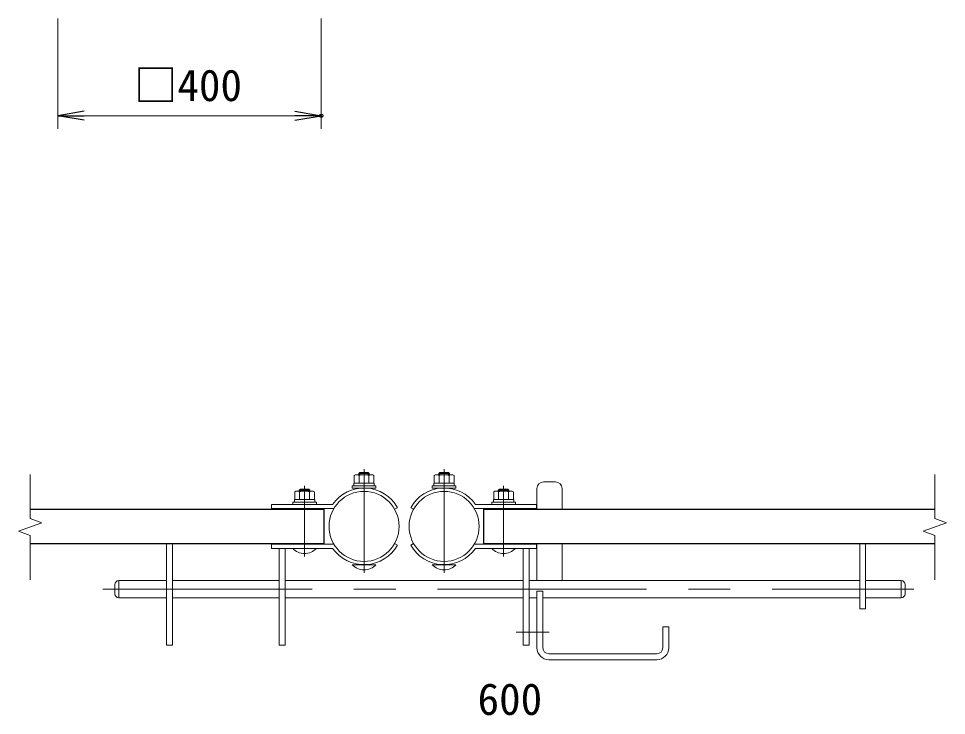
# Model space of a CAD drawing. Units: millimetres, scale not verified. Extents: x -4199 to 4201, y -2969 to 2971.
# Drawn here: x -2127 to -718, y -1859 to -801 of the extents above; entities that cross this region are included whole.
import ezdxf
from ezdxf.enums import TextEntityAlignment as Align

# ---------------------------------------------------------------- set-up
doc = ezdxf.new("R2010")
doc.units = ezdxf.units.MM
doc.header["$LTSCALE"] = 10
doc.header["$PDMODE"] = 32
doc.header["$PDSIZE"] = 5
doc.linetypes.add('USER1', pattern=[50.8, 31.75, -6.35, 6.35, -6.35])
for name, color, linetype, lineweight in [('0-0_D-STR1', 1, 'Continuous', 25), ('0-1_D-STR3', 3, 'Continuous', 13), ('0-2_D-BMK', 2, 'USER1', 13), ('0-3_D-STR-DIM', 7, 'Continuous', 13)]:
    doc.layers.add(name, color=color, linetype=linetype, lineweight=lineweight)
doc.layers.add('0-4_0', color=7, linetype='Continuous')
doc.layers.add('0-5_Defpoints', color=8, linetype='Continuous')
doc.styles.add('ＭＳ ゴシック', font='')
doc.styles.get('ＭＳ ゴシック').set_extended_font_data('MS Gothic')

# ---------------------------------------------------------------- blocks, each defined once
blk = doc.blocks.new('_Open')
at = {"layer": '0-4_0'}
blk.add_line((-10, 1.667), (0, 0), dxfattribs=at)
blk.add_lwpolyline([(-10, -1.667), (0, 0), (-10, 0)], dxfattribs=at)

msp = doc.modelspace()

# ---------------------------------------------------------------- linework, layer by layer
at = {"layer": '0-0_D-STR1'}
for p, q in [((-2109.57, -1545.79), (-1663.37, -1545.79)), ((-1663.37, -1597.79), (-1663.37, -1545.79)), ((-1420.67, -1597.79), (-1420.67, -1545.79)), ((-1420.67, -1545.79), (-735.85, -1545.79)), ((-2109.57, -1597.79), (-1663.37, -1597.79)), ((-1420.67, -1597.79), (-735.85, -1597.79))]:
    msp.add_line(p, q, dxfattribs=at)
at = {"layer": '0-1_D-STR3'}
for p, q in [((-1591.01, -1493.39), (-1614.11, -1493.39)), ((-1610.57, -1493.39), (-1610.57, -1491.59)), ((-1596.17, -1489.99), (-1608.97, -1489.99)), ((-1608.97, -1493.39), (-1608.97, -1489.99)), ((-1596.17, -1493.39), (-1596.17, -1489.99)), ((-1594.57, -1491.59), (-1596.17, -1489.99)), ((-1594.57, -1493.39), (-1594.57, -1491.59)), ((-1492.53, -1493.39), (-1469.44, -1493.39)), ((-1488.97, -1491.59), (-1487.37, -1489.99)), ((-1488.97, -1493.39), (-1488.97, -1491.59)), ((-1487.37, -1489.99), (-1474.57, -1489.99)), ((-1487.37, -1493.39), (-1487.37, -1489.99)), ((-1474.57, -1493.39), (-1474.57, -1489.99)), ((-1472.97, -1493.39), (-1472.97, -1491.59)), ((-1617.97, -1506.39), (-1587.17, -1506.39)), ((-1617.97, -1510.39), (-1617.97, -1506.39)), ((-1617.57, -1506.39), (-1617.57, -1494.79)), ((-1587.57, -1506.39), (-1617.57, -1506.39)), ((-1610.07, -1506.39), (-1610.07, -1494.79)), ((-1595.07, -1506.39), (-1595.07, -1494.79)), ((-1587.57, -1506.39), (-1587.57, -1494.79)), ((-1587.17, -1510.39), (-1587.17, -1506.39)), ((-1465.57, -1506.39), (-1496.37, -1506.39)), ((-1496.37, -1510.39), (-1496.37, -1506.39)), ((-1495.97, -1506.39), (-1495.97, -1494.79)), ((-1495.97, -1506.39), (-1465.97, -1506.39)), ((-1488.47, -1506.39), (-1488.47, -1494.79)), ((-1473.47, -1506.39), (-1473.47, -1494.79)), ((-1465.97, -1506.39), (-1465.97, -1494.79)), ((-1465.57, -1510.39), (-1465.57, -1506.39)), ((-1329.97, -1504.19), (-1311.97, -1504.19)), ((-1707.87, -1531.19), (-1707.87, -1519.59)), ((-1681.31, -1518.19), (-1704.41, -1518.19)), ((-1700.87, -1518.19), (-1700.87, -1516.79)), ((-1700.37, -1531.19), (-1700.37, -1519.59)), ((-1686.47, -1515.19), (-1699.27, -1515.19)), ((-1699.27, -1518.19), (-1699.27, -1515.19)), ((-1686.47, -1518.19), (-1686.47, -1515.19)), ((-1684.87, -1516.79), (-1686.47, -1515.19)), ((-1685.37, -1531.19), (-1685.37, -1519.59)), ((-1684.87, -1518.19), (-1684.87, -1516.79)), ((-1677.87, -1531.19), (-1677.87, -1519.59)), ((-1617.97, -1510.39), (-1587.17, -1510.39)), ((-1465.57, -1510.39), (-1496.37, -1510.39)), ((-1405.67, -1531.19), (-1405.67, -1519.59)), ((-1402.23, -1518.19), (-1379.14, -1518.19)), ((-1398.67, -1516.79), (-1397.07, -1515.19)), ((-1398.67, -1518.19), (-1398.67, -1516.79)), ((-1398.17, -1531.19), (-1398.17, -1519.59)), ((-1397.07, -1515.19), (-1384.27, -1515.19)), ((-1397.07, -1518.19), (-1397.07, -1515.19)), ((-1384.27, -1518.19), (-1384.27, -1515.19)), ((-1383.17, -1531.19), (-1383.17, -1519.59)), ((-1382.67, -1518.19), (-1382.67, -1516.79)), ((-1375.67, -1531.19), (-1375.67, -1519.59)), ((-1339.97, -1514.19), (-1339.97, -1545.79)), ((-1301.97, -1514.19), (-1301.97, -1545.79)), ((-1708.27, -1531.19), (-1677.47, -1531.19)), ((-1708.27, -1535.19), (-1708.27, -1531.19)), ((-1708.27, -1535.19), (-1677.47, -1535.19)), ((-1677.87, -1531.19), (-1707.87, -1531.19)), ((-1677.47, -1535.19), (-1677.47, -1531.19)), ((-1375.27, -1531.19), (-1406.07, -1531.19)), ((-1406.07, -1535.19), (-1406.07, -1531.19)), ((-1375.27, -1535.19), (-1406.07, -1535.19)), ((-1405.67, -1531.19), (-1375.67, -1531.19)), ((-1375.27, -1535.19), (-1375.27, -1531.19)), ((-1742.87, -1538.39), (-1742.87, -1544.79)), ((-1650.23, -1538.39), (-1742.87, -1538.39)), ((-1648.41, -1544.79), (-1742.87, -1544.79)), ((-1551.77, -1543.39), (-1556.13, -1545.83)), ((-1531.77, -1543.39), (-1527.41, -1545.83)), ((-1435.13, -1544.79), (-1340.67, -1544.79)), ((-1433.31, -1538.39), (-1340.67, -1538.39)), ((-1340.67, -1538.39), (-1340.67, -1544.79)), ((-1893.57, -1597.79), (-1893.57, -1752.19)), ((-1742.87, -1605.19), (-1742.87, -1598.79)), ((-1648.41, -1598.79), (-1742.87, -1598.79)), ((-1650.23, -1605.19), (-1742.87, -1605.19)), ((-1731.57, -1605.19), (-1731.57, -1752.19)), ((-1674.87, -1605.19), (-1710.87, -1605.19)), ((-1704.17, -1598.39), (-1703.13, -1597.79)), ((-1704.17, -1598.79), (-1704.17, -1598.39)), ((-1681.57, -1598.39), (-1682.61, -1597.79)), ((-1681.57, -1598.79), (-1681.57, -1598.39)), ((-1551.77, -1600.19), (-1556.13, -1597.75)), ((-1531.77, -1600.19), (-1527.41, -1597.75)), ((-1435.13, -1598.79), (-1340.67, -1598.79)), ((-1433.31, -1605.19), (-1340.67, -1605.19)), ((-1408.67, -1605.19), (-1372.67, -1605.19)), ((-1401.97, -1598.39), (-1400.93, -1597.79)), ((-1401.97, -1598.79), (-1401.97, -1598.39)), ((-1379.37, -1598.39), (-1380.41, -1597.79)), ((-1379.37, -1598.79), (-1379.37, -1598.39)), ((-1360.97, -1597.79), (-1360.97, -1598.79)), ((-1351.97, -1597.79), (-1351.97, -1598.79)), ((-1351.97, -1605.19), (-1351.97, -1752.19)), ((-1340.67, -1605.19), (-1340.67, -1598.79)), ((-1339.97, -1597.79), (-1339.97, -1654.19)), ((-1301.97, -1597.79), (-1301.97, -1654.19)), ((-849.97, -1597.79), (-849.97, -1697.19)), ((-840.97, -1597.79), (-840.97, -1697.19)), ((-1584.57, -1629.99), (-1620.57, -1629.99)), ((-1613.87, -1629.99), (-1613.87, -1628.88)), ((-1591.27, -1629.99), (-1591.27, -1628.88)), ((-1498.97, -1629.99), (-1462.97, -1629.99)), ((-1492.27, -1629.99), (-1492.27, -1628.88)), ((-1469.67, -1629.99), (-1469.67, -1628.88)), ((-1980.97, -1660.19), (-1980.97, -1674.19)), ((-1974.97, -1654.19), (-1902.57, -1654.19)), ((-1974.97, -1654.19), (-1974.97, -1680.19)), ((-1893.57, -1654.19), (-1731.57, -1654.19)), ((-1722.57, -1654.19), (-1360.97, -1654.19)), ((-1351.97, -1654.19), (-849.97, -1654.19)), ((-840.97, -1654.19), (-786.97, -1654.19)), ((-786.97, -1654.19), (-786.97, -1680.19)), ((-780.97, -1660.19), (-780.97, -1674.19)), ((-1339.97, -1670.19), (-1339.97, -1756.19)), ((-1339.97, -1670.19), (-1330.97, -1670.19)), ((-1330.97, -1670.19), (-1330.97, -1756.19)), ((-1974.97, -1680.19), (-1902.57, -1680.19)), ((-1893.57, -1680.19), (-1731.57, -1680.19)), ((-1722.57, -1680.19), (-1360.97, -1680.19)), ((-1351.97, -1680.19), (-1339.97, -1680.19)), ((-1330.97, -1680.19), (-849.97, -1680.19)), ((-840.97, -1680.19), (-786.97, -1680.19)), ((-849.97, -1697.19), (-840.97, -1697.19)), ((-1148.97, -1724.19), (-1148.97, -1756.19)), ((-1148.97, -1724.19), (-1139.97, -1724.19)), ((-1139.97, -1724.19), (-1139.97, -1756.19)), ((-1321.97, -1765.19), (-1157.97, -1765.19)), ((-1321.97, -1774.19), (-1157.97, -1774.19))]:
    msp.add_line(p, q, dxfattribs=at)
for points in [[(-1594.57, -1491.59), (-1610.57, -1491.59), (-1608.97, -1489.99)], [(-1488.97, -1491.59), (-1472.97, -1491.59), (-1474.57, -1489.99)], [(-1684.87, -1516.79), (-1700.87, -1516.79), (-1699.27, -1515.19)], [(-1398.67, -1516.79), (-1382.67, -1516.79), (-1384.27, -1515.19)], [(-1902.57, -1597.79), (-1902.57, -1752.19), (-1893.57, -1752.19)], [(-1722.57, -1605.19), (-1722.57, -1752.19), (-1731.57, -1752.19)], [(-1360.97, -1605.19), (-1360.97, -1752.19), (-1351.97, -1752.19)]]:
    msp.add_lwpolyline(points, dxfattribs=at)
for points in [[(-1584.57, -1510.39), (-1584.57, -1513.59), (-1620.57, -1513.59), (-1620.57, -1510.39)], [(-1498.97, -1510.39), (-1498.97, -1513.59), (-1462.97, -1513.59), (-1462.97, -1510.39)], [(-1674.87, -1535.19), (-1674.87, -1538.39), (-1710.87, -1538.39), (-1710.87, -1535.19)], [(-1408.67, -1535.19), (-1408.67, -1538.39), (-1372.67, -1538.39), (-1372.67, -1535.19)]]:
    msp.add_lwpolyline(points, close=True, dxfattribs=at)
for centre in [(-1602.57, -1571.79), (-1480.97, -1571.79)]:
    msp.add_circle(centre, 53.2, dxfattribs=at)
for centre, radius, start, end in [((-1613.82, -1499.08), 5.7, 48.86505, 131.13495), ((-1602.57, -1514.18), 20.79, 68.85295, 111.14705), ((-1591.32, -1499.08), 5.7, 48.83491, 131.16509), ((-1492.22, -1499.08), 5.7, 48.83491, 131.16509), ((-1480.97, -1514.18), 20.79, 68.85295, 111.14705), ((-1469.72, -1499.08), 5.7, 48.86505, 131.13495), ((-1329.97, -1514.19), 10, 90, 180), ((-1311.97, -1514.19), 10, 0, 90), ((-1704.12, -1523.88), 5.7, 48.86505, 131.13495), ((-1692.87, -1538.98), 20.79, 68.85295, 111.14705), ((-1681.62, -1523.88), 5.7, 48.83491, 131.16509), ((-1602.57, -1571.79), 58.2, 29.2082, 144.97854), ((-1480.97, -1571.79), 58.2, 35.02146, 150.7918), ((-1401.92, -1523.88), 5.7, 48.83491, 131.16509), ((-1390.67, -1538.98), 20.79, 68.85295, 111.14705), ((-1379.42, -1523.88), 5.7, 48.86505, 131.13495), ((-1692.87, -1588.94), 24.25, 222.07502, 317.92498), ((-1698.52, -1611.19), 13.99, 106.71589, 113.81332), ((-1698.52, -1611.19), 13.99, 66.18668, 73.28411), ((-1687.22, -1611.09), 13.9, 106.90112, 113.9872), ((-1687.22, -1611.09), 13.9, 66.0128, 73.09888), ((-1602.57, -1571.79), 58.2, 215.02146, 330.7918), ((-1480.97, -1571.79), 58.2, 209.2082, 324.97854), ((-1390.67, -1588.94), 24.25, 222.07502, 317.92498), ((-1396.32, -1611.09), 13.9, 106.90112, 113.9872), ((-1396.32, -1611.09), 13.9, 66.0128, 73.09888), ((-1385.02, -1611.19), 13.99, 106.71589, 113.81332), ((-1385.02, -1611.19), 13.99, 66.18668, 73.28411), ((-1602.57, -1613.74), 24.25, 222.07502, 317.92498), ((-1480.97, -1613.74), 24.25, 222.07502, 317.92498), ((-1974.97, -1660.19), 6, 90, 180), ((-786.97, -1660.19), 6, 0, 90), ((-1974.97, -1674.19), 6, 180, 270), ((-786.97, -1674.19), 6, 270, 0), ((-1321.97, -1756.19), 18, 180, 270), ((-1321.97, -1756.19), 9, 180, 270), ((-1157.97, -1756.19), 9, 270, 0), ((-1157.97, -1756.19), 18, 270, 0)]:
    msp.add_arc(centre, radius, start, end, dxfattribs=at)
at = {"layer": '0-2_D-BMK'}
for p, q in [((-1602.57, -1642.32), (-1602.57, -1484.96)), ((-1480.97, -1642.32), (-1480.97, -1484.96)), ((-1692.87, -1617.52), (-1692.87, -1510.16)), ((-1390.67, -1617.52), (-1390.67, -1510.16)), ((-1999.03, -1667.19), (-767.88, -1667.19)), ((-1371.83, -1732.19), (-1321.54, -1732.19))]:
    msp.add_line(p, q, dxfattribs=at)
at = {"layer": '0-3_D-STR-DIM'}
for p, q in [((-2067.49, -800.76), (-2067.49, -968.26)), ((-1667.49, -800.76), (-1667.49, -968.26)), ((-2027.49, -948.26), (-1707.49, -948.26)), ((-2109.57, -1559.96), (-2109.57, -1492.79)), ((-735.85, -1559.96), (-735.85, -1492.79)), ((-2091.95, -1566.37), (-2109.57, -1559.96)), ((-718.23, -1566.37), (-735.85, -1559.96)), ((-2127.18, -1579.2), (-2091.95, -1566.37)), ((-753.47, -1579.2), (-718.23, -1566.37)), ((-2109.57, -1585.61), (-2127.18, -1579.2)), ((-2109.57, -1652.79), (-2109.57, -1585.61)), ((-735.85, -1585.61), (-753.47, -1579.2)), ((-735.85, -1652.79), (-735.85, -1585.61))]:
    msp.add_line(p, q, dxfattribs=at)
at = {"layer": '0-5_Defpoints'}
msp.add_point((-1667.49, -948.26), dxfattribs=at)

# ---------------------------------------------------------------- block references
at = {"layer": '0-3_D-STR-DIM', "xscale": 4, "yscale": 4, "rotation": 180}
msp.add_blockref('_Open', (-2067.49, -948.26), dxfattribs=at)
at = {"layer": '0-3_D-STR-DIM', "xscale": 4, "yscale": 4}
msp.add_blockref('_Open', (-1667.49, -948.26), dxfattribs=at)

# ---------------------------------------------------------------- texts
at = {"layer": '0-3_D-STR-DIM', "style": 'ＭＳ ゴシック'}
for s, p in [('□400', (-1951.64, -940.5)), ('600', (-1430.22, -1872.5))]:
    msp.add_text(s, height=48.09, dxfattribs=at).set_placement(p, align=Align.BOTTOM_LEFT)

doc.saveas('drawing.dxf')
